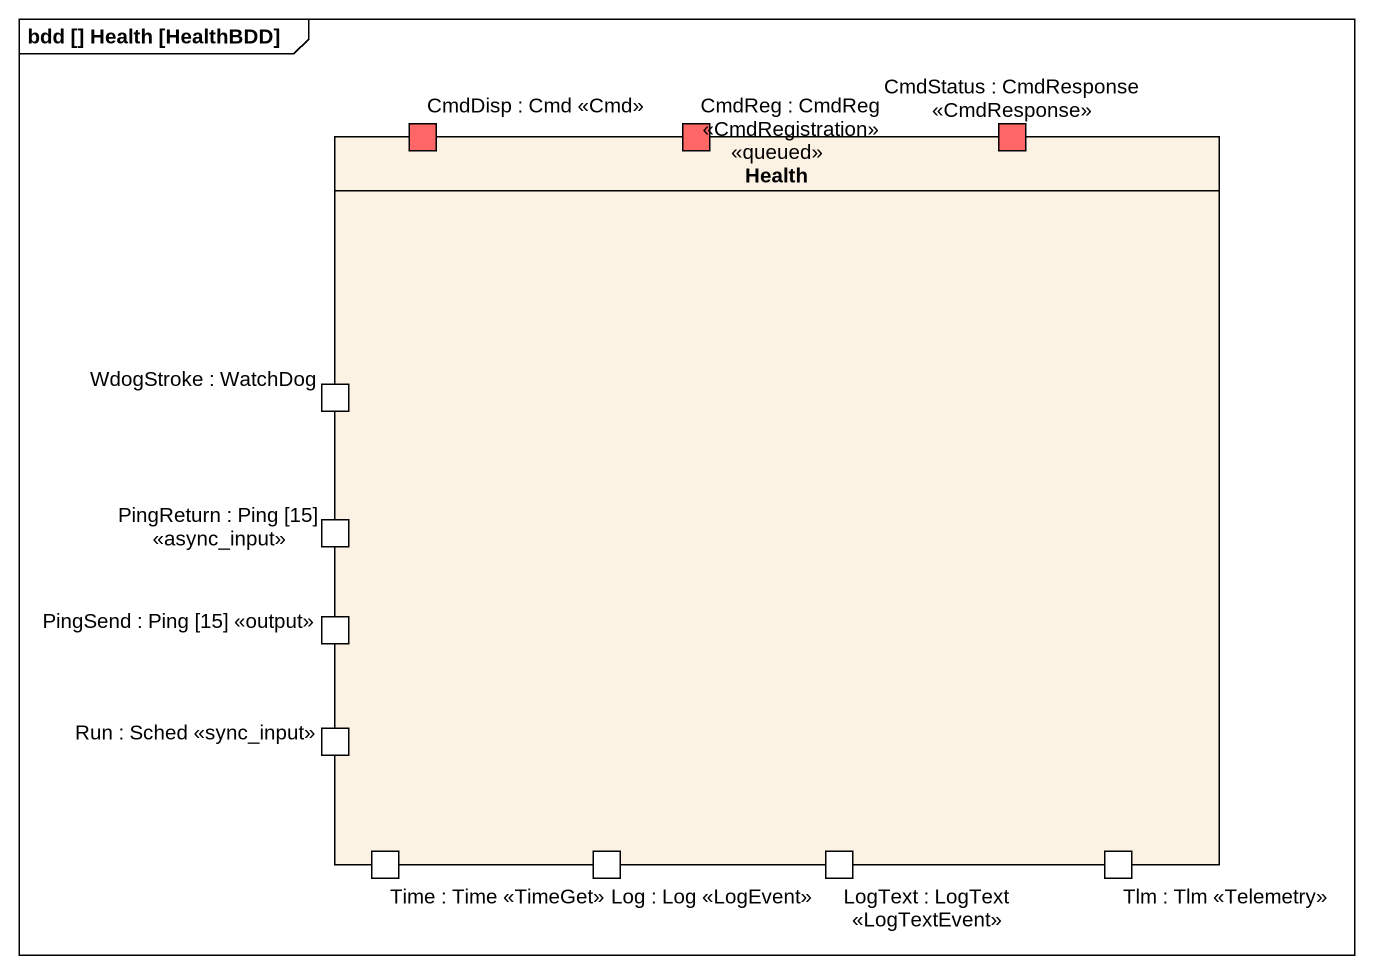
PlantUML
@startuml
mainframe bdd [] Health [HealthBDD]
rectangle Health <<queued>> {
  port "CmdDisp : Cmd <<Cmd>>" as CmdDisp_Cmd_Cmd #FF6666
  port "CmdReg : CmdReg <<CmdRegistration>>" as CmdReg_CmdReg #FF6666
  port "CmdStatus : CmdResponse <<CmdResponse>>" as CmdStatus_CmdResponse #FF6666
  port "WdogStroke : WatchDog" as WdogStroke_WatchDog
  port "PingReturn : Ping [15] <<async_input>>" as PingReturn_Ping_15_async
  port "PingSend : Ping [15] <<output>>" as PingSend_Ping_15_output
  port "Run : Sched <<sync_input>>" as Run_Sched_sync_input
  port "Time : Time <<TimeGet>>" as Time_Time_TimeGet
  port "Log : Log <<LogEvent>>" as Log_Log_LogEvent
  port "LogText : LogText <<LogTextEvent>>" as LogText_LogText_LogTextEvent
  port "Tlm : Tlm <<Telemetry>>" as Tlm_Tlm_Telemetry
}
@enduml
